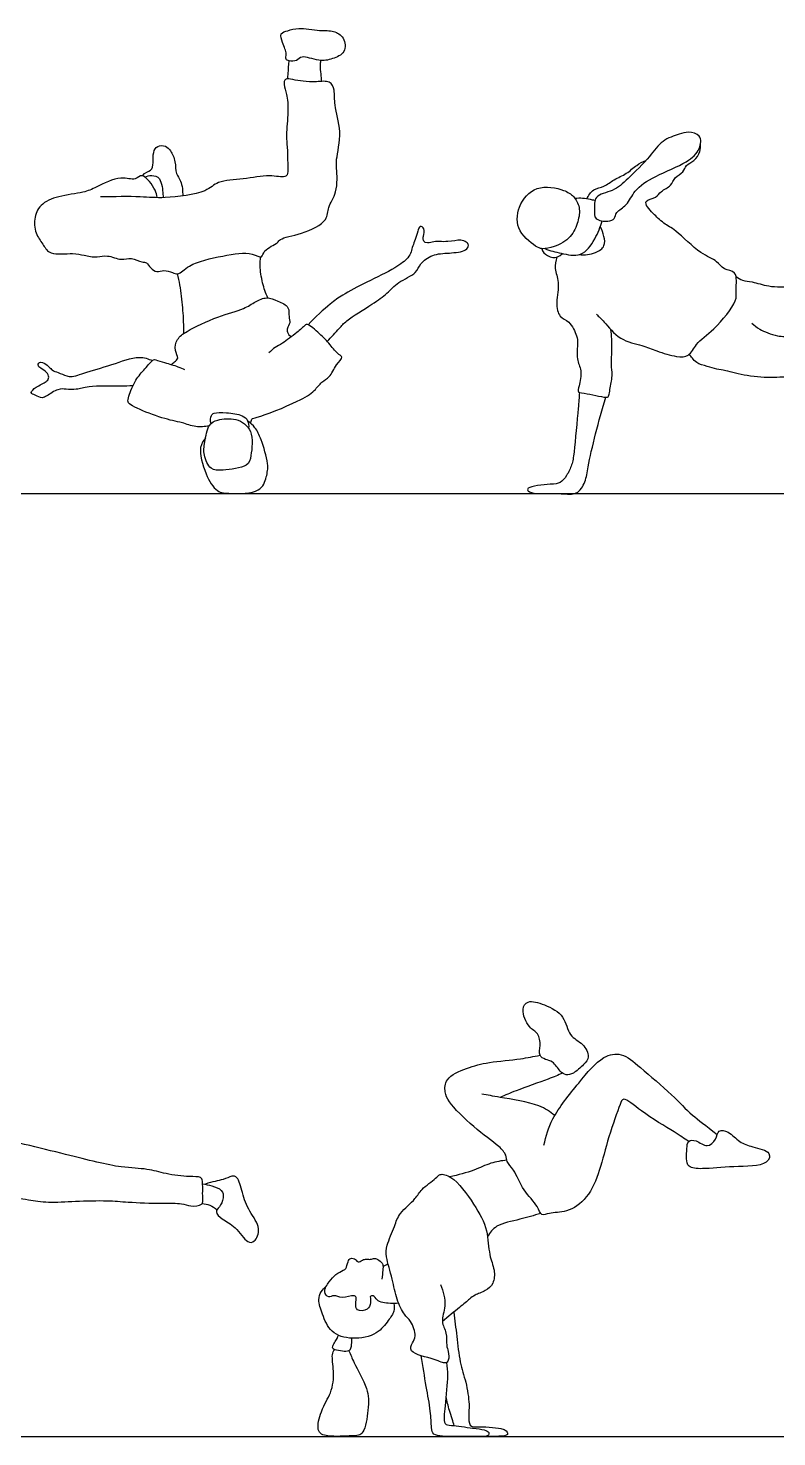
# Model space of a CAD drawing. Header units: millimetres. Extents: x 71.6 to 121.6, y 1.1 to 34.5.
# Drawn here: x 99.267 to 101.74, y 10.923 to 15.578 of the extents above; entities that cross this region are included whole.
import ezdxf

# ---------------------------------------------------------------- set-up
doc = ezdxf.new("R2010")
doc.units = ezdxf.units.MM

msp = doc.modelspace()

# ---------------------------------------------------------------- linework, layer by layer
for p, q in [((89.5772, 14.0402), (104.2076, 14.0402)), ((89.5772, 10.9244), (104.9122, 10.9244))]:
    msp.add_line(p, q)
for points, knots in [([(100.1292, 15.4698), (100.1367, 15.4685), (100.1563, 15.4676), (100.17, 15.4914), (100.2289, 15.4656), (100.2707, 15.4754), (100.3184, 15.4949), (100.3127, 15.549), (100.2755, 15.572), (100.23, 15.5678), (100.161, 15.582), (100.1274, 15.5694), (100.0962, 15.5632), (100.1078, 15.5296), (100.1149, 15.5097), (100.1217, 15.4933), (100.1156, 15.4735), (100.1241, 15.4707), (100.1292, 15.4698)], [0, 0, 0, 0, 0.284504, 0.547022, 0.975666, 1.363523, 1.744647, 2.12357, 2.478927, 2.868623, 3.344467, 3.693323, 3.972533, 4.27888, 4.553021, 4.791703, 5.028508, 5.223668, 5.223668, 5.223668, 5.223668]), ([(100.1248, 15.4103), (100.1251, 15.4166), (100.1259, 15.4292), (100.1279, 15.4563), (100.1292, 15.4698)], [0, 0, 0, 0, 0.2494342, 0.6147353, 0.6147353, 0.6147353, 0.6147353]), ([(100.2372, 15.4021), (100.2361, 15.4103), (100.2345, 15.4263), (100.232, 15.4545), (100.2332, 15.4655), (100.2338, 15.471)], [0, 0, 0, 0, 0.286312, 0.5874661, 0.8205396, 0.8205396, 0.8205396, 0.8205396]), ([(99.6927, 15.0179), (99.6914, 15.0282), (99.689, 15.0439), (99.6455, 15.1052), (99.6206, 15.0713), (99.5711, 15.0933), (99.4918, 15.0522), (99.4496, 15.0331), (99.367, 15.0248), (99.3054, 14.9979), (99.2841, 14.9475), (99.2918, 14.8942), (99.3184, 14.8611), (99.3384, 14.8258), (99.4161, 14.8367), (99.4502, 14.8273), (99.4954, 14.8185), (99.5286, 14.8307), (99.5747, 14.8083), (99.6074, 14.8221), (99.6411, 14.8037), (99.6601, 14.8057), (99.6702, 14.7838), (99.6923, 14.7702), (99.7153, 14.7799), (99.7438, 14.7716), (99.7637, 14.7604), (99.8003, 14.8023), (99.9089, 14.8257), (100.0022, 14.8417), (100.0413, 14.8133), (100.0435, 14.8476), (100.0934, 14.8666), (100.098, 14.8847), (100.1734, 14.8961), (100.2587, 14.9382), (100.255, 14.9884), (100.2909, 15.0338), (100.2863, 15.1159), (100.2836, 15.1442), (100.3061, 15.2383), (100.2758, 15.321), (100.2818, 15.3708), (100.2647, 15.4069), (100.2186, 15.3987), (100.1758, 15.4021), (100.1431, 15.4075), (100.1145, 15.4136), (100.1101, 15.3892), (100.1233, 15.3578), (100.1275, 15.3009), (100.1178, 15.2248), (100.1243, 15.1766), (100.1236, 15.1338), (100.1268, 15.0974), (100.1152, 15.0826), (100.0593, 15.0956), (99.9798, 15.0768), (99.8915, 15.0757), (99.8555, 15.0315), (99.7148, 15.0139), (99.6403, 15.0224), (99.55, 15.0212), (99.5062, 15.0204)], [0.039812, 0.039812, 0.039812, 0.039812, 0.289589, 0.743841, 1.034806, 1.428113, 1.956152, 2.358112, 2.873396, 3.335476, 3.739446, 4.150195, 4.520412, 4.860298, 5.343149, 5.699248, 6.073988, 6.410389, 6.802291, 7.134617, 7.476044, 7.709875, 7.974856, 8.252573, 8.529161, 8.836802, 9.081543, 9.469721, 10.084715, 10.649162, 10.972522, 11.244266, 11.646225, 11.870162, 12.35639, 12.902702, 13.271296, 13.701313, 14.203584, 14.519886, 15.067083, 15.609671, 16.009534, 16.329375, 16.699331, 17.081137, 17.41892, 17.696881, 17.937928, 18.269067, 18.704162, 19.207888, 19.607657, 19.986017, 20.323633, 20.531048, 20.938571, 21.47532, 21.993809, 22.411952, 23.070189, 23.590881, 24.24707, 24.24707, 24.24707, 24.24707]), ([(101.2027, 14.9494), (101.1989, 14.9441), (101.1828, 14.9374), (101.1351, 14.9438), (101.1389, 14.9788), (101.1341, 15.0273), (101.2031, 15.0378), (101.2488, 15.0813), (101.3223, 15.1519), (101.3574, 15.208), (101.4175, 15.2277), (101.4468, 15.2366), (101.493, 15.2273), (101.4876, 15.1743), (101.4426, 15.1303), (101.3393, 15.0921), (101.2684, 15.0454), (101.2484, 14.9922), (101.208, 14.9726), (101.2063, 14.9546), (101.2027, 14.9494)], [0, 0, 0, 0, 0.268343, 0.628827, 0.93766, 1.299539, 1.7294, 2.190384, 2.762123, 3.227019, 3.659561, 3.982921, 4.329007, 4.691932, 5.135825, 5.736513, 6.256414, 6.672552, 7.033412, 7.295234, 7.295234, 7.295234, 7.295234]), ([(99.6444, 15.0899), (99.6532, 15.1021), (99.6774, 15.1042), (99.6803, 15.1344), (99.6788, 15.1672), (99.692, 15.1916), (99.7224, 15.1905), (99.7388, 15.1728), (99.7554, 15.1369), (99.753, 15.0966), (99.7744, 15.0734), (99.7782, 15.0395), (99.7773, 15.0232)], [0, 0, 0, 0, 0.304001, 0.613766, 0.9668, 1.262048, 1.566745, 1.856142, 2.233379, 2.607828, 2.936872, 3.360218, 3.360218, 3.360218, 3.360218]), ([(101.1443, 14.6329), (101.1527, 14.6241), (101.1711, 14.6077), (101.2202, 14.5449), (101.2955, 14.5314), (101.3425, 14.5107), (101.4073, 14.4909), (101.4517, 14.4911), (101.4734, 14.5394), (101.5335, 14.5792), (101.6125, 14.6747), (101.6027, 14.7105), (101.6129, 14.778), (101.5625, 14.7775), (101.5432, 14.812), (101.4845, 14.8307), (101.4088, 14.9113), (101.367, 14.9304), (101.3323, 14.9654), (101.3129, 14.9851), (101.3014, 15.01), (101.3444, 15.0157), (101.3553, 15.041), (101.394, 15.0553), (101.4004, 15.0867), (101.4334, 15.1005), (101.4384, 15.1271), (101.4691, 15.1373), (101.4879, 15.1695), (101.4885, 15.1859), (101.4878, 15.1939)], [0, 0, 0, 0, 0.343946, 0.839397, 1.328115, 1.741774, 2.207978, 2.56056, 2.939476, 3.439574, 4.050637, 4.400368, 4.819661, 5.164728, 5.499089, 5.941226, 6.534141, 6.927045, 7.314989, 7.62371, 7.863831, 8.193125, 8.488667, 8.834002, 9.140815, 9.461803, 9.736878, 10.046141, 10.383896, 10.661967, 10.661967, 10.661967, 10.661967]), ([(101.1133, 15.0137), (101.118, 15.0251), (101.1324, 15.0484), (101.1713, 15.0527), (101.2023, 15.0793), (101.2444, 15.0955), (101.2758, 15.1264), (101.2973, 15.1362), (101.3079, 15.1408)], [0, 0, 0, 0, 0.345088, 0.687403, 1.046515, 1.427938, 1.801734, 2.13596, 2.13596, 2.13596, 2.13596]), ([(99.6527, 15.0861), (99.6596, 15.0894), (99.6751, 15.0929), (99.7076, 15.0853), (99.7118, 15.0352), (99.7126, 15.0212), (99.7127, 15.0179)], [0, 0, 0, 0, 0.274968, 0.576261, 0.987358, 1.125703, 1.125703, 1.125703, 1.125703]), ([(100.9675, 14.8491), (100.9766, 14.8491), (101.0076, 14.8535), (101.0626, 14.8857), (101.0842, 14.9371), (101.0924, 14.9855), (101.0694, 15.0244), (101.0368, 15.0455), (100.941, 15.0643), (100.882, 14.9898), (100.8776, 14.9052), (100.9485, 14.8522), (100.9612, 14.8492), (100.9675, 14.8491)], [0, 0, 0, 0, 0.34946, 0.798947, 1.219226, 1.609733, 1.971347, 2.324812, 2.855608, 3.376548, 3.879984, 4.384644, 4.629069, 4.629069, 4.629069, 4.629069]), ([(101.1392, 15.0082), (101.1344, 15.0096), (101.1121, 15.0147), (101.0903, 15.0169), (101.0736, 15.0148)], [2.4624929, 2.4624929, 2.4624929, 2.4624929, 2.5833173, 2.9877409, 2.9877409, 2.9877409, 2.9877409]), ([(100.9742, 14.8494), (100.9915, 14.8425), (101.0265, 14.8345), (101.097, 14.8183), (101.1395, 14.8771), (101.1576, 14.922), (101.1629, 14.9411)], [0, 0, 0, 0, 0.424343, 0.877572, 1.351149, 1.757493, 1.757493, 1.757493, 1.757493]), ([(100.5787, 14.8698), (100.5755, 14.8723), (100.5699, 14.8799), (100.573, 14.8909), (100.579, 14.9152), (100.5599, 14.9279), (100.5535, 14.9049), (100.5454, 14.8798), (100.5403, 14.8654), (100.5376, 14.8583)], [6.070808, 6.070808, 6.070808, 6.070808, 6.270552, 6.463303, 6.741128, 6.957394, 7.200861, 7.505306, 7.778752, 7.778752, 7.778752, 7.778752]), ([(101.0877, 14.8298), (101.1053, 14.8271), (101.1407, 14.8324), (101.1749, 14.8564), (101.1701, 14.8907), (101.1629, 14.9123), (101.1568, 14.9222)], [0, 0, 0, 0, 0.415156, 0.759002, 1.072813, 1.407451, 1.407451, 1.407451, 1.407451]), ([(100.5376, 14.8583), (100.5352, 14.852), (100.5327, 14.8363), (100.522, 14.8167), (100.4764, 14.7818), (100.3866, 14.74), (100.3053, 14.6967), (100.2648, 14.6674), (100.2144, 14.6227), (100.1922, 14.598)], [7.778752, 7.778752, 7.778752, 7.778752, 7.993479, 8.267348, 8.688597, 9.272877, 9.817194, 10.22582, 10.797412, 10.797412, 10.797412, 10.797412]), ([(100.2548, 14.5427), (100.2677, 14.5573), (100.2962, 14.5864), (100.3174, 14.6134), (100.4048, 14.6656), (100.4527, 14.7004), (100.4876, 14.74), (100.5508, 14.7662), (100.5606, 14.8009), (100.6036, 14.8327), (100.6561, 14.8342), (100.7128, 14.8395), (100.7245, 14.8604), (100.7141, 14.8724), (100.6945, 14.8806), (100.654, 14.8692), (100.6021, 14.8758), (100.5909, 14.8659), (100.5787, 14.8698)], [0, 0, 0, 0, 0.445448, 0.796605, 1.375776, 1.833681, 2.254831, 2.720235, 3.057585, 3.461481, 3.895924, 4.326138, 4.570021, 4.778668, 5.03403, 5.415416, 5.833103, 6.070808, 6.070808, 6.070808, 6.070808]), ([(100.9636, 14.8493), (100.9652, 14.8444), (100.9687, 14.8339), (100.9988, 14.8159), (101.0207, 14.8223), (101.0327, 14.8331)], [0, 0, 0, 0, 0.26956, 0.663618, 1.019573, 1.019573, 1.019573, 1.019573]), ([(100.059, 14.6864), (100.0517, 14.7025), (100.0398, 14.7345), (100.0319, 14.7922), (100.0337, 14.8121), (100.0348, 14.8219)], [0, 0, 0, 0, 0.416729, 0.84748, 1.158809, 1.158809, 1.158809, 1.158809]), ([(101.0134, 14.8211), (101.0098, 14.809), (101.0035, 14.7823), (101.0248, 14.7379), (101.0086, 14.6733), (101.0195, 14.6212), (101.0567, 14.6123), (101.0804, 14.5605), (101.0832, 14.5388), (101.0766, 14.4828), (101.0978, 14.4481), (101.0883, 14.3979), (101.0797, 14.3718), (101.1146, 14.3732), (101.1833, 14.3523), (101.1866, 14.3697), (101.1939, 14.4129), (101.1976, 14.434), (101.1922, 14.4684), (101.1974, 14.5207), (101.1942, 14.5613), (101.1921, 14.5819)], [0, 0, 0, 0, 0.350215, 0.737639, 1.202361, 1.59034, 1.921381, 2.330887, 2.609739, 3.019903, 3.384435, 3.786918, 4.037668, 4.345197, 4.812519, 5.005645, 5.380449, 5.651176, 5.975024, 6.389011, 6.837113, 6.837113, 6.837113, 6.837113]), ([(99.7812, 14.5693), (99.7812, 14.5857), (99.7806, 14.619), (99.7751, 14.6935), (99.7663, 14.7417), (99.7607, 14.7662)], [0, 0, 0, 0, 0.4025, 0.893898, 1.391142, 1.391142, 1.391142, 1.391142]), ([(101.6052, 14.7585), (101.6116, 14.7528), (101.6267, 14.7417), (101.6607, 14.7417), (101.7164, 14.7206), (101.7945, 14.7258), (101.9018, 14.7023), (101.9193, 14.6994), (101.9279, 14.6977)], [0, 0, 0, 0, 0.287612, 0.610874, 1.037699, 1.558692, 2.144475, 2.434536, 2.434536, 2.434536, 2.434536]), ([(99.7398, 14.4665), (99.7437, 14.469), (99.7501, 14.4749), (99.767, 14.4873), (99.748, 14.5134), (99.758, 14.5533), (99.7931, 14.579), (99.8929, 14.6273), (99.978, 14.6473), (100.016, 14.6741), (100.0552, 14.6921), (100.0909, 14.6764), (100.1324, 14.6589), (100.1262, 14.6246), (100.1346, 14.6045), (100.1215, 14.5865), (100.1224, 14.5731), (100.1305, 14.5614), (100.136, 14.5575)], [0, 0, 0, 0, 0.21354, 0.443863, 0.740353, 1.086069, 1.45655, 2.062762, 2.603367, 2.989116, 3.34615, 3.702291, 4.063545, 4.375004, 4.635452, 4.889264, 5.093675, 5.349872, 5.349872, 5.349872, 5.349872]), ([(101.6579, 14.6033), (101.6658, 14.5959), (101.6824, 14.5814), (101.7401, 14.5586), (101.7879, 14.5576), (101.8001, 14.5908), (101.8374, 14.6055), (101.862, 14.6396), (101.8861, 14.6584), (101.8947, 14.6717), (101.9262, 14.6714), (101.9701, 14.6555), (101.9844, 14.6176), (101.9821, 14.574), (101.955, 14.5634), (101.9282, 14.5277), (101.8932, 14.4959), (101.8591, 14.4449), (101.8196, 14.4223), (101.7694, 14.4264), (101.7276, 14.4219), (101.6423, 14.4262), (101.5737, 14.4472), (101.5421, 14.4502), (101.5112, 14.4608), (101.4739, 14.4693), (101.4619, 14.4882), (101.454, 14.4961), (101.4505, 14.5002)], [0, 0, 0, 0, 0.323476, 0.772455, 1.142155, 1.449883, 1.800886, 2.172164, 2.481664, 2.692139, 2.996022, 3.376378, 3.730366, 4.083849, 4.370819, 4.743157, 5.14182, 5.58286, 5.957675, 6.347425, 6.719686, 7.246682, 7.730066, 8.043098, 8.367964, 8.713971, 8.973764, 9.202913, 9.202913, 9.202913, 9.202913]), ([(100.0025, 14.2722), (100.0023, 14.2768), (100.0046, 14.2892), (100.0277, 14.2901), (100.1593, 14.3434), (100.2119, 14.376), (100.2353, 14.4099), (100.2655, 14.4235), (100.2812, 14.4648), (100.3106, 14.4918), (100.2901, 14.4988), (100.2633, 14.5349), (100.2326, 14.5657), (100.1911, 14.6032), (100.1801, 14.5953), (100.1539, 14.5705), (100.1078, 14.5361), (100.083, 14.5246), (100.0687, 14.5114), (100.0624, 14.5048)], [0, 0, 0, 0, 0.21329, 0.464983, 1.146471, 1.616108, 1.963434, 2.280184, 2.667003, 2.987265, 3.195949, 3.57432, 3.981071, 4.385038, 4.559418, 4.901926, 5.341816, 5.643682, 5.943509, 5.943509, 5.943509, 5.943509]), ([(99.6129, 14.3959), (99.5985, 14.3956), (99.5715, 14.3939), (99.4673, 14.3978), (99.4285, 14.3823), (99.3919, 14.3849), (99.365, 14.3875), (99.3293, 14.3631), (99.3137, 14.3534), (99.2918, 14.3651), (99.27, 14.3725), (99.295, 14.3949), (99.3196, 14.4042), (99.3329, 14.4154), (99.3371, 14.4245), (99.3292, 14.4425), (99.3089, 14.454), (99.2969, 14.4632), (99.3077, 14.4822), (99.3375, 14.4591), (99.3453, 14.4473), (99.3681, 14.4396), (99.3866, 14.4312), (99.4119, 14.4245), (99.455, 14.4399), (99.5417, 14.4642), (99.6315, 14.4982), (99.6635, 14.4852), (99.6778, 14.4795)], [0, 0, 0, 0, 0.376242, 0.952552, 1.330045, 1.661763, 1.960278, 2.329385, 2.565164, 2.846264, 3.07482, 3.357587, 3.713147, 3.747487, 3.95596, 4.1973, 4.477598, 4.682473, 4.886816, 5.209666, 5.434602, 5.703875, 6.027869, 6.108357, 6.509716, 7.071346, 7.624164, 8.012587, 8.012587, 8.012587, 8.012587]), ([(99.8648, 14.2636), (99.8503, 14.2609), (99.8209, 14.2581), (99.7757, 14.2751), (99.7428, 14.2806), (99.6686, 14.3021), (99.6019, 14.3336), (99.5956, 14.3429), (99.5985, 14.3647), (99.6216, 14.4181), (99.6502, 14.449), (99.6803, 14.4848), (99.6886, 14.4817), (99.7194, 14.4719), (99.741, 14.4667), (99.7701, 14.4562), (99.784, 14.4503)], [0, 0, 0, 0, 0.380522, 0.768547, 1.098505, 1.614892, 2.099183, 2.265401, 2.518471, 2.95171, 3.349684, 3.717308, 3.869948, 4.18506, 4.471132, 4.856959, 4.856959, 4.856959, 4.856959]), ([(101.0883, 14.3742), (101.0869, 14.3565), (101.0841, 14.3246), (101.0714, 14.1769), (101.0646, 14.1372), (101.0471, 14.0991), (101.0251, 14.073), (100.9942, 14.0714), (100.9146, 14.0645), (100.9175, 14.045), (100.9512, 14.038), (101.0276, 14.0426), (101.0803, 14.0326), (101.1106, 14.0807), (101.1154, 14.1305), (101.142, 14.2414), (101.1629, 14.3185), (101.175, 14.3586)], [0, 0, 0, 0, 0.414172, 1.095816, 1.471353, 1.82787, 2.140903, 2.47203, 2.958661, 3.128192, 3.439329, 3.948786, 4.349079, 4.736353, 5.141053, 5.740913, 6.378177, 6.378177, 6.378177, 6.378177]), ([(99.8506, 14.2107), (99.8481, 14.1946), (99.8443, 14.1689), (99.8682, 14.1155), (99.9099, 14.1171), (99.9951, 14.1259), (100.0037, 14.1663), (100.014, 14.2514), (99.9553, 14.2921), (99.8938, 14.2856), (99.8604, 14.27), (99.8536, 14.2291), (99.8506, 14.2107)], [0, 0, 0, 0, 0.378509, 0.778294, 1.138826, 1.645127, 1.988972, 2.498402, 2.949576, 3.389375, 3.718494, 4.150659, 4.150659, 4.150659, 4.150659]), ([(99.8713, 14.2721), (99.8684, 14.2802), (99.8709, 14.2993), (99.8813, 14.3078), (99.9233, 14.3088), (99.9741, 14.301), (99.9945, 14.2828), (99.9965, 14.2644), (99.9953, 14.2563)], [0, 0, 0, 0, 0.291884, 0.485019, 0.850444, 1.266724, 1.550617, 1.835883, 1.835883, 1.835883, 1.835883]), ([(99.8527, 14.2233), (99.8458, 14.214), (99.8278, 14.1932), (99.8506, 14.1041), (99.8884, 14.0429), (99.9361, 14.0402), (100.0361, 14.039), (100.0549, 14.0959), (100.0626, 14.1385), (100.0377, 14.2179), (100.0193, 14.2581), (100.0014, 14.2737), (99.9925, 14.2799)], [0, 0, 0, 0, 0.337436, 0.875894, 1.344168, 1.730859, 2.274783, 2.68914, 3.073162, 3.589203, 3.973615, 4.300139, 4.300139, 4.300139, 4.300139]), ([(101.044, 12.1198), (101.0513, 12.1186), (101.0702, 12.1232), (101.1021, 12.1527), (101.1244, 12.178), (101.1017, 12.2257), (101.0502, 12.2458), (101.0416, 12.3176), (100.9755, 12.3514), (100.9168, 12.3692), (100.8938, 12.3345), (100.9184, 12.2737), (100.9538, 12.2592), (100.9609, 12.2165), (100.9522, 12.1828), (100.9762, 12.1688), (101.0013, 12.1656), (101.0229, 12.1305), (101.0371, 12.121), (101.044, 12.1198)], [0, 0, 0, 0, 0.303929, 0.709614, 1.046196, 1.45494, 1.894777, 2.381745, 2.903692, 3.358313, 3.695689, 4.170049, 4.53776, 4.922443, 5.268194, 5.558555, 5.863372, 6.247541, 6.540503, 6.540503, 6.540503, 6.540503]), ([(101.4493, 11.8994), (101.4333, 11.9099), (101.4014, 11.9321), (101.2968, 11.9927), (101.233, 12.0503), (101.2203, 12.0162), (101.1818, 11.9109), (101.1574, 11.8055), (101.1187, 11.7125), (101.0489, 11.6626), (100.9913, 11.6661), (100.9607, 11.6501), (100.9503, 11.6901), (100.9007, 11.7359), (100.8749, 11.8051), (100.8467, 11.8306), (100.8473, 11.8563), (100.82, 11.8877), (100.7374, 11.9445), (100.6566, 12.0268), (100.6424, 12.0612), (100.644, 12.1114), (100.7189, 12.1441), (100.7884, 12.1625), (100.8939, 12.1709), (100.9365, 12.18), (100.9581, 12.1844)], [0, 0, 0, 0, 0.465279, 1.158914, 1.673718, 1.956159, 2.605385, 3.265181, 3.871909, 4.420902, 4.881509, 5.188184, 5.528951, 6.041419, 6.569778, 6.931556, 7.21713, 7.589327, 8.218405, 8.875876, 9.241194, 9.633499, 10.159092, 10.698941, 11.321317, 11.820546, 11.820546, 11.820546, 11.820546]), ([(100.9708, 11.8868), (100.9775, 11.917), (100.994, 11.9791), (101.0843, 12.0911), (101.1602, 12.1829), (101.2297, 12.1946), (101.2918, 12.1416), (101.394, 12.0553), (101.458, 11.9858), (101.5034, 11.9537), (101.5433, 11.9226)], [0, 0, 0, 0, 0.59062, 1.32954, 1.995316, 2.460198, 2.998628, 3.714252, 4.315538, 4.864408, 4.864408, 4.864408, 4.864408]), ([(101.0325, 12.1248), (101.0166, 12.1183), (100.9866, 12.1055), (100.8767, 12.0672), (100.8438, 12.0526), (100.8263, 12.0451)], [0, 0, 0, 0, 0.439845, 1.089954, 1.553541, 1.553541, 1.553541, 1.553541]), ([(101.0066, 11.985), (100.9902, 11.9975), (100.9588, 12.0241), (100.8237, 12.0448), (100.7857, 12.0525), (100.7654, 12.0559)], [0, 0, 0, 0, 0.481696, 1.182208, 1.664709, 1.664709, 1.664709, 1.664709]), ([(99.1417, 11.6656), (99.1475, 11.6656), (99.1601, 11.6676), (99.1753, 11.682), (99.189, 11.7061), (99.2115, 11.6965), (99.2331, 11.7149), (99.2706, 11.7052), (99.3364, 11.6962), (99.422, 11.7024), (99.529, 11.7051), (99.5959, 11.6984), (99.7051, 11.6939), (99.7732, 11.6968), (99.8012, 11.6839), (99.8467, 11.6873), (99.8422, 11.7148), (99.845, 11.768), (99.8373, 11.784), (99.7957, 11.782), (99.7208, 11.7913), (99.6591, 11.8109), (99.5655, 11.8112), (99.4046, 11.8546), (99.199, 11.9023), (99.1343, 11.9225)], [0, 0, 0, 0, 0.24506, 0.513617, 0.79985, 1.05653, 1.344385, 1.694071, 2.167481, 2.719547, 3.317419, 3.806851, 4.419139, 4.895422, 5.22305, 5.574334, 5.852536, 6.282534, 6.498451, 6.852376, 7.366767, 7.83571, 8.375924, 9.178097, 10.052657, 10.052657, 10.052657, 10.052657]), ([(101.4493, 11.8994), (101.4443, 11.8947), (101.4431, 11.8749), (101.4412, 11.8428), (101.4462, 11.8112), (101.5005, 11.8073), (101.5943, 11.8188), (101.7087, 11.8157), (101.7247, 11.8675), (101.6576, 11.8812), (101.6171, 11.8952), (101.5838, 11.9324), (101.5446, 11.9409), (101.5417, 11.9048), (101.5097, 11.8752), (101.4762, 11.9051), (101.4543, 11.9041), (101.4493, 11.8994)], [0, 0, 0, 0, 0.299462, 0.659132, 0.969337, 1.378133, 2.005268, 2.640951, 2.975077, 3.440017, 3.857892, 4.288419, 4.620983, 4.954065, 5.316246, 5.701783, 6.00426, 6.00426, 6.00426, 6.00426]), ([(100.8483, 11.8374), (100.8303, 11.8356), (100.7933, 11.8296), (100.74, 11.8022), (100.6871, 11.7883), (100.6602, 11.7826)], [0, 0, 0, 0, 0.451446, 0.92538, 1.482039, 1.482039, 1.482039, 1.482039]), ([(99.8433, 11.7592), (99.8537, 11.758), (99.8731, 11.7529), (99.9091, 11.7414), (99.9141, 11.7119), (99.9007, 11.6827), (99.8821, 11.6667), (99.9097, 11.6388), (99.9532, 11.6204), (99.9882, 11.5629), (100.0176, 11.5665), (100.0383, 11.6149), (99.9956, 11.6687), (99.974, 11.7262), (99.9622, 11.783), (99.9384, 11.7866), (99.9113, 11.7704), (99.8752, 11.7673), (99.8524, 11.7578)], [0, 0, 0, 0, 0.333235, 0.681588, 0.982127, 1.318642, 1.577592, 1.904685, 2.330956, 2.798888, 3.070007, 3.457433, 3.935325, 4.420151, 4.849548, 5.096681, 5.427804, 5.852261, 5.852261, 5.852261, 5.852261]), ([(100.6294, 11.4266), (100.6383, 11.4043), (100.6505, 11.3567), (100.6277, 11.3044), (100.652, 11.2683), (100.647, 11.2257), (100.6562, 11.2064), (100.6578, 11.1766), (100.6446, 11.1625), (100.6101, 11.1828), (100.5213, 11.1975), (100.5356, 11.2363), (100.5518, 11.2556), (100.5322, 11.3079), (100.5077, 11.3259), (100.4825, 11.3801), (100.4716, 11.4433), (100.4482, 11.5177), (100.4502, 11.556), (100.4786, 11.6199), (100.4911, 11.6632), (100.5489, 11.7092), (100.5633, 11.742), (100.6141, 11.7757), (100.6261, 11.7942), (100.673, 11.7854), (100.7424, 11.691), (100.7872, 11.609), (100.7874, 11.5255), (100.8097, 11.4767), (100.8061, 11.4287), (100.7791, 11.4044), (100.742, 11.3932), (100.7251, 11.378), (100.6902, 11.3499), (100.6542, 11.32), (100.6355, 11.3044)], [0, 0, 0, 0, 0.520806, 0.962824, 1.349698, 1.738161, 2.026309, 2.350319, 2.572781, 2.953388, 3.502471, 3.820012, 4.123508, 4.554462, 4.899182, 5.354769, 5.863374, 6.39469, 6.77637, 7.275931, 7.699079, 8.205295, 8.586296, 9.051335, 9.321738, 9.693562, 10.35405, 10.96, 11.506102, 11.953353, 12.357899, 12.717207, 13.090911, 13.378622, 13.782168, 14.306891, 14.306891, 14.306891, 14.306891]), ([(99.8418, 11.6939), (99.8504, 11.6936), (99.8679, 11.6905), (99.8842, 11.68), (99.8911, 11.6735)], [0, 0, 0, 0, 0.2972959, 0.6086791, 0.6086791, 0.6086791, 0.6086791]), ([(100.9603, 11.6611), (100.9371, 11.6551), (100.8937, 11.6409), (100.812, 11.6262), (100.7928, 11.5983), (100.7844, 11.5855)], [0, 0, 0, 0, 0.519875, 1.063922, 1.479296, 1.479296, 1.479296, 1.479296]), ([(100.3968, 11.3864), (100.3984, 11.3798), (100.3985, 11.3662), (100.3916, 11.3399), (100.3492, 11.3372), (100.3482, 11.3639), (100.3529, 11.3845), (100.3418, 11.3935), (100.304, 11.3775), (100.2783, 11.3948), (100.2593, 11.3805), (100.2393, 11.4038), (100.2618, 11.4368), (100.281, 11.4598), (100.3077, 11.4737), (100.3177, 11.4783), (100.3231, 11.5018), (100.3311, 11.5162), (100.3497, 11.511), (100.3565, 11.4968), (100.3713, 11.5091), (100.3851, 11.5111), (100.3979, 11.5087), (100.4108, 11.5147), (100.4261, 11.5084), (100.4412, 11.4932), (100.438, 11.4732), (100.437, 11.4543), (100.4352, 11.4448)], [0, 0, 0, 0, 0.276494, 0.576225, 0.922205, 1.205787, 1.48237, 1.672755, 2.049895, 2.375275, 2.635883, 2.916797, 3.284416, 3.635059, 3.960791, 4.15751, 4.451703, 4.685107, 4.929609, 5.142796, 5.381147, 5.613831, 5.830274, 6.051779, 6.294389, 6.56529, 6.832667, 7.163045, 7.163045, 7.163045, 7.163045]), ([(100.4749, 11.3636), (100.4766, 11.3554), (100.4782, 11.3368), (100.4557, 11.3066), (100.421, 11.2589), (100.3381, 11.2427), (100.2645, 11.2639), (100.2394, 11.3278), (100.2228, 11.3749), (100.2337, 11.4037), (100.2453, 11.4161), (100.2518, 11.421)], [0, 0, 0, 0, 0.306283, 0.672866, 1.135596, 1.687094, 2.202461, 2.697012, 3.1257, 3.449625, 3.752403, 3.752403, 3.752403, 3.752403]), ([(100.4907, 11.3652), (100.4738, 11.3617), (100.439, 11.3663), (100.4196, 11.3728), (100.408, 11.3932), (100.3997, 11.3882), (100.3968, 11.3864)], [-1.18271, -1.18271, -1.18271, -1.18271, -0.741374, -0.461511, -0.195041, 0, 0, 0, 0]), ([(100.6731, 11.3356), (100.6762, 11.3089), (100.6835, 11.2564), (100.6914, 11.1698), (100.7141, 11.1064), (100.7258, 11.0316), (100.7214, 10.9948), (100.7229, 10.9695), (100.7317, 10.9554), (100.7493, 10.9573), (100.8398, 10.9545), (100.8522, 10.9366), (100.8495, 10.9267), (100.8124, 10.9242), (100.7928, 10.9244), (100.7795, 10.9252)], [0, 0, 0, 0, 0.550999, 1.117014, 1.629305, 2.154169, 2.534543, 2.876726, 2.876726, 3.180799, 3.704816, 4.131117, 4.365883, 4.756961, 5.066192, 5.066192, 5.066192, 5.066192]), ([(100.3346, 11.2494), (100.335, 11.2444), (100.3348, 11.2354), (100.3335, 11.2061), (100.3105, 11.2046), (100.2871, 11.2099), (100.2696, 11.214), (100.2765, 11.2315), (100.286, 11.2445), (100.29, 11.2543), (100.2918, 11.259)], [0, 0, 0, 0, 0.236244, 0.541704, 0.806172, 1.118684, 1.346324, 1.579578, 1.833891, 2.074407, 2.074407, 2.074407, 2.074407]), ([(100.3268, 11.2079), (100.3324, 11.1946), (100.342, 11.1678), (100.3917, 11.0839), (100.3926, 11.0227), (100.3781, 10.9264), (100.3355, 10.9275), (100.2598, 10.9218), (100.2165, 10.9376), (100.236, 11.0196), (100.2714, 11.0675), (100.2792, 11.1382), (100.2682, 11.1941), (100.2758, 11.2066), (100.2786, 11.2122)], [0, 0, 0, 0, 0.403915, 0.998658, 1.489744, 1.909908, 2.281604, 2.82982, 3.191887, 3.551803, 4.031834, 4.552624, 5.003502, 5.269352, 5.269352, 5.269352, 5.269352]), ([(100.6493, 11.1689), (100.6508, 11.1545), (100.6541, 11.1251), (100.6455, 11.0302), (100.6366, 10.9623), (100.6675, 10.9621), (100.7353, 10.9519), (100.7716, 10.9484), (100.791, 10.9394), (100.7869, 10.9232), (100.7504, 10.9253), (100.6803, 10.9238), (100.6024, 10.9244), (100.5988, 10.9556), (100.5971, 11.0118), (100.5811, 11.0908), (100.5711, 11.1573), (100.5657, 11.1911)], [0, 0, 0, 0, 0.404329, 1.017291, 1.484862, 1.772075, 2.286471, 2.670264, 2.922496, 3.115044, 3.454565, 3.998422, 4.508943, 4.801906, 5.256155, 5.812739, 6.433887, 6.433887, 6.433887, 6.433887]), ([(100.6741, 10.9604), (100.6714, 10.9718), (100.6581, 11.0095), (100.6508, 11.0397), (100.6475, 11.056)], [0.0740236, 0.0740236, 0.0740236, 0.0740236, 0.59602, 1.0284958, 1.0284958, 1.0284958, 1.0284958])]:
    msp.add_open_spline(points, degree=3, knots=knots)
msp.add_open_spline([(100.4562, 11.4948), (100.4516, 11.4921), (100.4455, 11.489), (100.4393, 11.4863)], degree=3)

doc.saveas('drawing.dxf')
